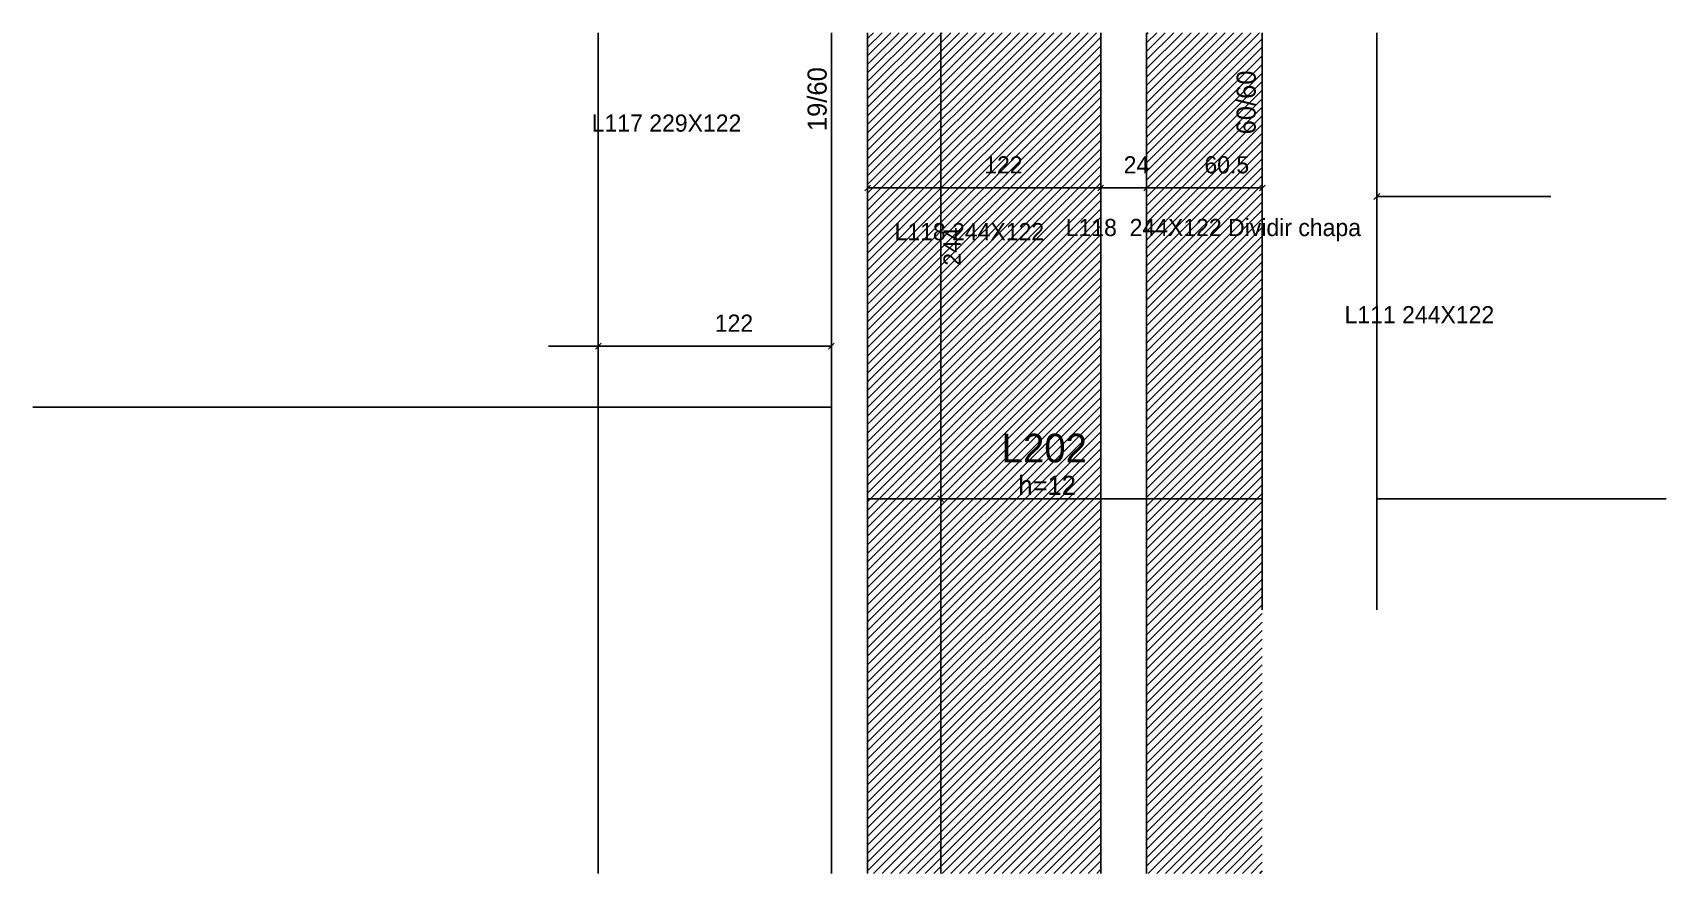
# Model space of a CAD drawing. Header units: metres. Extents: x 3630 to 4485, y 2441 to 2881.
import ezdxf

# ---------------------------------------------------------------- set-up
doc = ezdxf.new("R2010")
doc.units = ezdxf.units.M
for name, color, linetype in [('3', 7, 'Continuous'), ('4', 7, 'Continuous'), ('AUX00', 7, 'Continuous'), ('Painéis', 7, 'Continuous'), ('REAPROVEITAMENTO', 7, 'Continuous')]:
    doc.layers.add(name, color=color, linetype=linetype)

msp = doc.modelspace()

# ---------------------------------------------------------------- hatches: boundary and pattern name
at = {"layer": 'REAPROVEITAMENTO'}
h = msp.add_hatch(dxfattribs=at)
h.set_pattern_fill('ANSI31')
h.paths.add_polyline_path([(4189.36, 2880.58), (4067.36, 2880.58), (4067.36, 2440.58), (4189.36, 2440.58), (4189.36, 2880.58)])
h = msp.add_hatch(dxfattribs=at)
h.set_pattern_fill('ANSI31')
h.paths.add_polyline_path([(4273.86, 2880.58), (4213.36, 2880.58), (4213.36, 2440.58), (4273.86, 2440.58), (4273.86, 2880.58)])

# ---------------------------------------------------------------- linework, layer by layer
at = {"layer": '3', "color": 3, "lineweight": 25}
for points in [[(4048.36, 2880.58), (4048.36, 2440.58)], [(4067.36, 2440.58), (4067.36, 2880.58)], [(4273.86, 2880.58), (4273.86, 2578.58)], [(4333.86, 2578.58), (4333.86, 2880.58)]]:
    msp.add_lwpolyline(points, dxfattribs=at)
at = {"layer": 'Painéis', "color": 200, "lineweight": 25}
for p, q in [((3926.36, 2440.58), (3926.36, 2880.58)), ((4189.36, 2440.58), (4189.36, 2880.58)), ((4213.36, 2440.58), (4213.36, 2880.58)), ((4048.36, 2684.58), (3630.36, 2684.58)), ((4273.86, 2636.58), (4067.36, 2636.58)), ((4333.86, 2636.58), (4485.36, 2636.58))]:
    msp.add_line(p, q, dxfattribs=at)
at = {"layer": 'Painéis', "color": 4, "lineweight": 25}
for p, q in [((4105.6, 2636.58), (4105.6, 2880.58)), ((4067.36, 2799.34), (4189.36, 2799.34)), ((4189.36, 2799.34), (4213.36, 2799.34)), ((4213.36, 2799.34), (4273.86, 2799.34)), ((4424.86, 2794.85), (4333.86, 2794.85)), ((4048.36, 2720.21), (4048.36, 2713.5)), ((3900.36, 2716.5), (3926.36, 2716.5)), ((3926.36, 2716.5), (4048.36, 2716.5)), ((4105.6, 2440.58), (4105.6, 2636.58))]:
    msp.add_line(p, q, dxfattribs=at)
at = {"layer": 'Painéis', "color": 0, "lineweight": 25}
for p, q in [((4068.86, 2800.84), (4065.86, 2797.84)), ((4187.86, 2797.84), (4190.86, 2800.84)), ((4190.86, 2800.84), (4187.86, 2797.84)), ((4211.86, 2797.84), (4214.86, 2800.84)), ((4214.86, 2800.84), (4211.86, 2797.84)), ((4272.36, 2797.84), (4275.36, 2800.84)), ((4335.36, 2796.35), (4332.36, 2793.35)), ((3924.86, 2715), (3927.86, 2718)), ((3927.86, 2718), (3924.86, 2715)), ((4046.86, 2715), (4049.86, 2718)), ((4107.1, 2635.08), (4104.1, 2638.08)), ((4104.1, 2638.08), (4107.1, 2635.08))]:
    msp.add_line(p, q, dxfattribs=at)

# ---------------------------------------------------------------- texts
at = {"layer": '3', "color": 3, "lineweight": 25}
for s, p in [('19/60', (4045.91, 2829.06)), ('60/60', (4270.45, 2827.34))]:
    msp.add_text(s, height=10, rotation=90, dxfattribs=at).set_placement(p)
msp.add_text('h=12', height=10, dxfattribs=at).set_placement((4146.25, 2638.67))
at = {"layer": '4', "color": 4, "lineweight": 25}
msp.add_text('L202', height=15, dxfattribs=at).set_placement((4137.5, 2655.67))
at = {"layer": 'AUX00', "color": 7, "lineweight": 25}
for s, p in [('L117^J229X122', (3922.94, 2828.77)), ('L118^J244X122', (4081.42, 2771.94)), ('L118 ^J244X122^JDividir chapa', (4171.01, 2774.11)), ('L111^J244X122', (4316.96, 2728.46))]:
    msp.add_text(s, height=9, dxfattribs=at).set_placement(p)
at = {"layer": 'Painéis', "color": 240, "lineweight": 25}
for s, p in [('122', (4128.36, 2806.89)), ('24', (4201.36, 2806.91)), ('60.5', (4243.61, 2806.94)), ('122', (3987.36, 2724.05))]:
    msp.add_text(s, height=9, dxfattribs=at).set_placement(p)
msp.add_text('244', height=9, rotation=90, dxfattribs=at).set_placement((4116.04, 2758.58))

doc.saveas('drawing.dxf')
